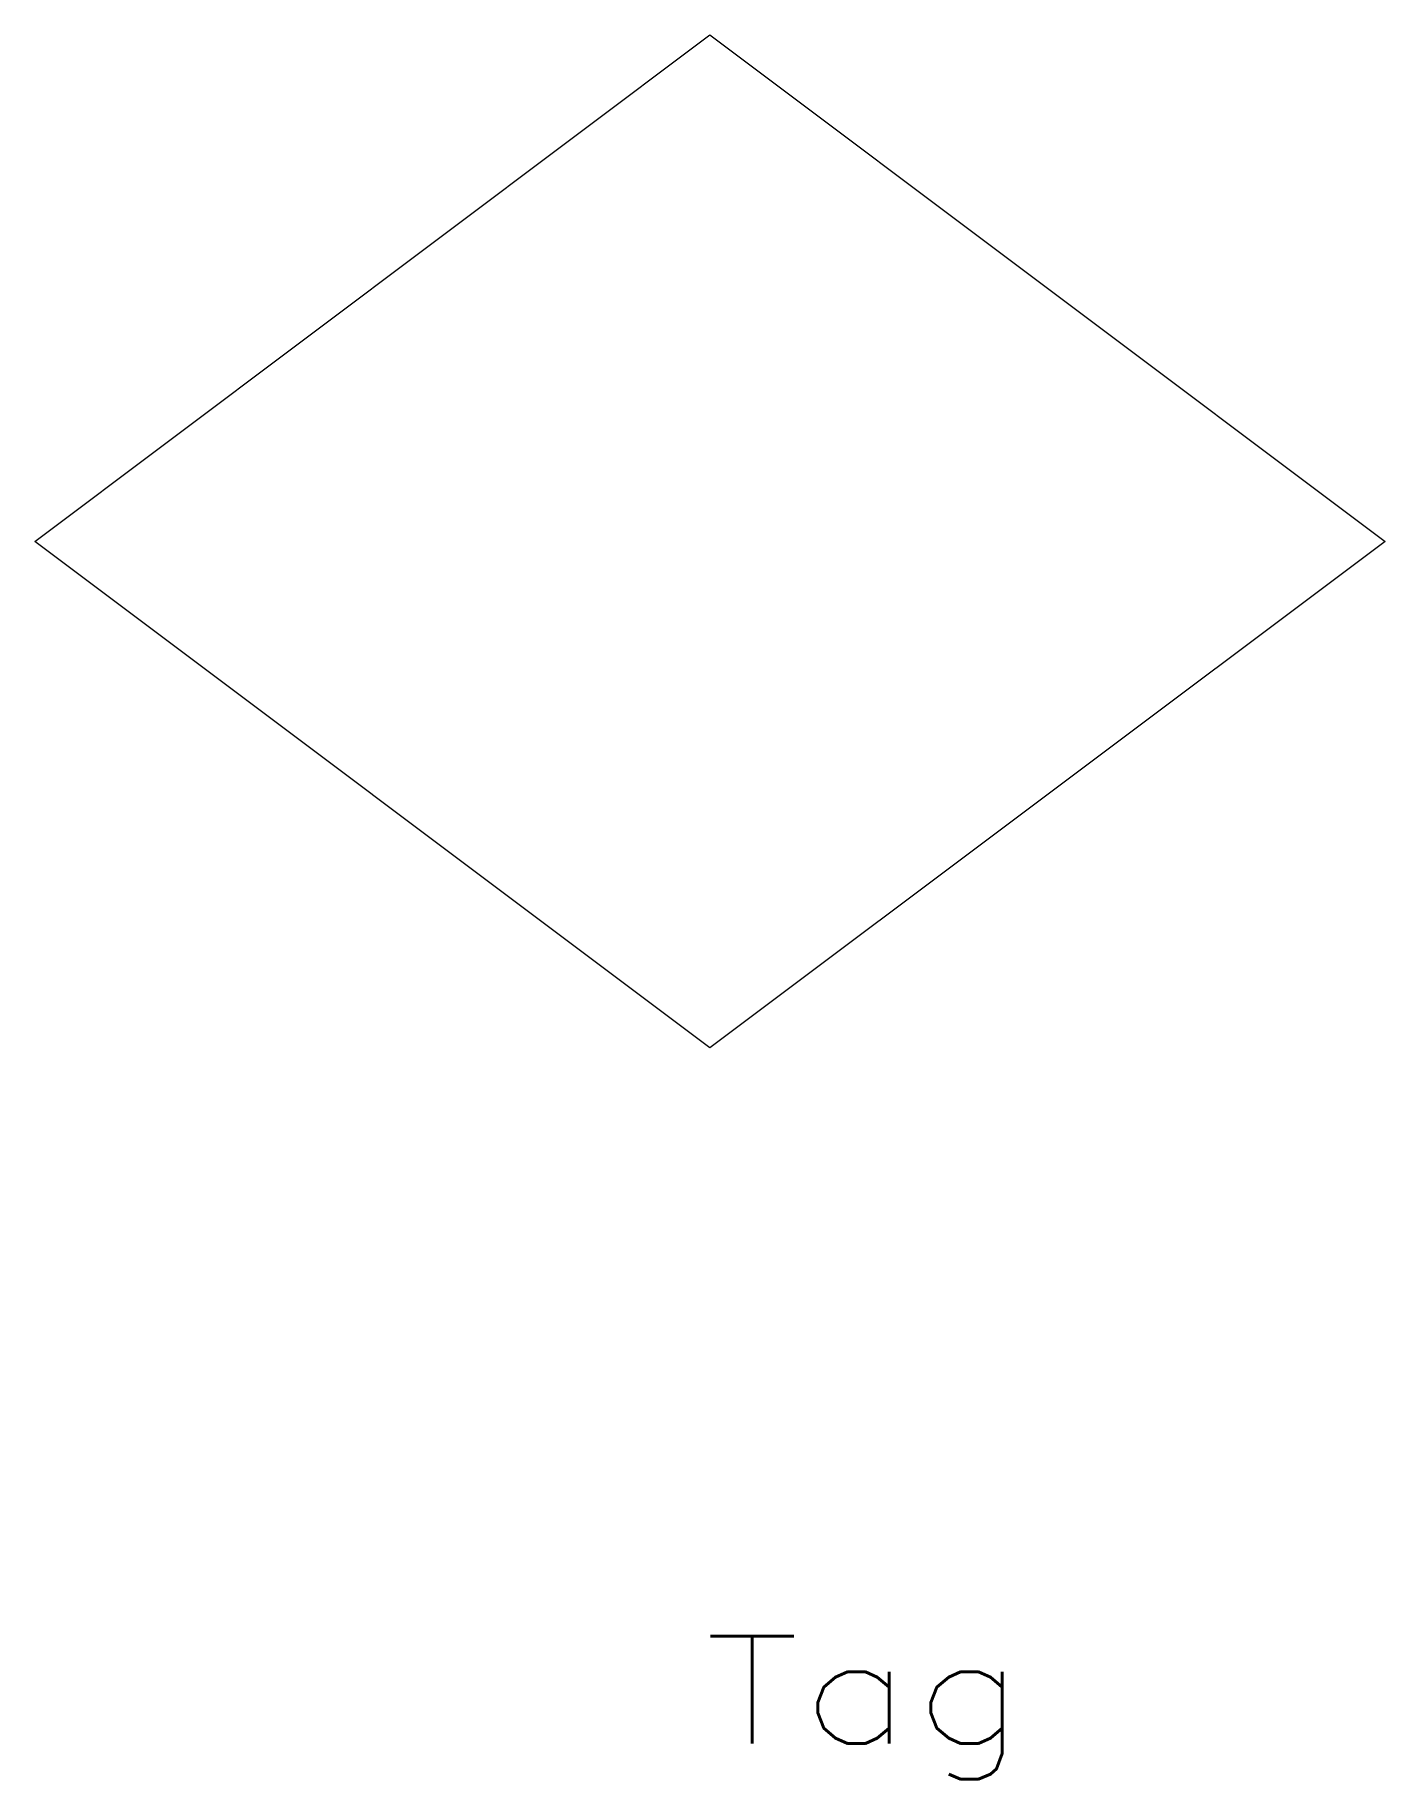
# Model space of a CAD drawing. Header units: inches. Extents: x -8 to 8, y -14.6 to 6.1.
import ezdxf
from ezdxf.enums import TextEntityAlignment as Align

# ---------------------------------------------------------------- set-up
doc = ezdxf.new("R2010")
doc.units = ezdxf.units.IN
doc.header["$MEASUREMENT"] = 0
doc.layers.get('0').update_dxf_attribs({"lineweight": 0})
doc.styles.get("Standard").update_dxf_attribs({"font": 'TXT.SHX'})

msp = doc.modelspace()

# ---------------------------------------------------------------- linework, layer by layer
at = {"color": 7}
for p, q in [((-7.958, 0.055), (0.042, 6.055)), ((0.042, 6.055), (8.042, 0.055)), ((0.042, -5.945), (-7.958, 0.055)), ((8.042, 0.055), (0.042, -5.945))]:
    msp.add_line(p, q, dxfattribs=at)

# ---------------------------------------------------------------- texts
at = {"color": 7, "linetype": 'Continuous', "width": 1.166667}
msp.add_text('Tag', height=1.27, dxfattribs=at).set_placement((-0.022, -14.184), (3.788, -14.184), align=Align.FIT)

doc.saveas('drawing.dxf')
